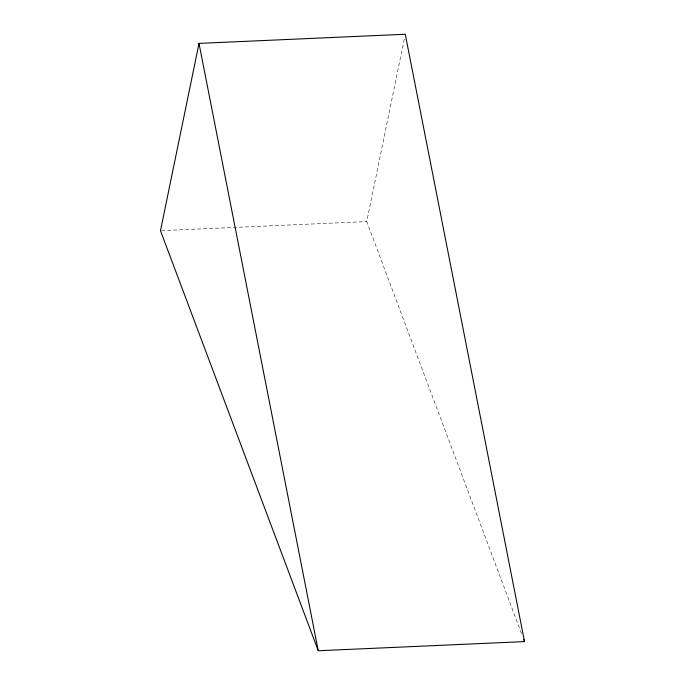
<?xml version="1.0" encoding="UTF-8"?>
<svg xmlns="http://www.w3.org/2000/svg" width="685" height="685" viewBox="0 0 685 685"><rect width="100%" height="100%" fill="white"/><g stroke="black" fill="none" stroke-linecap="round" stroke-linejoin="round"><path stroke-width="0.51" stroke-dasharray="3.42 2.57" d="M521.516 633.599L366.74 221.563L404.407 38.437M161.549 230.665L366.74 221.563"/><path stroke-width="1.03" d="M199.001 43.395L160.478 230.708L318.26 650.75L524.522 641.605L405.263 34.25L199.001 43.395L318.26 650.75M523.768 639.602L524.522 641.605"/></g></svg>
